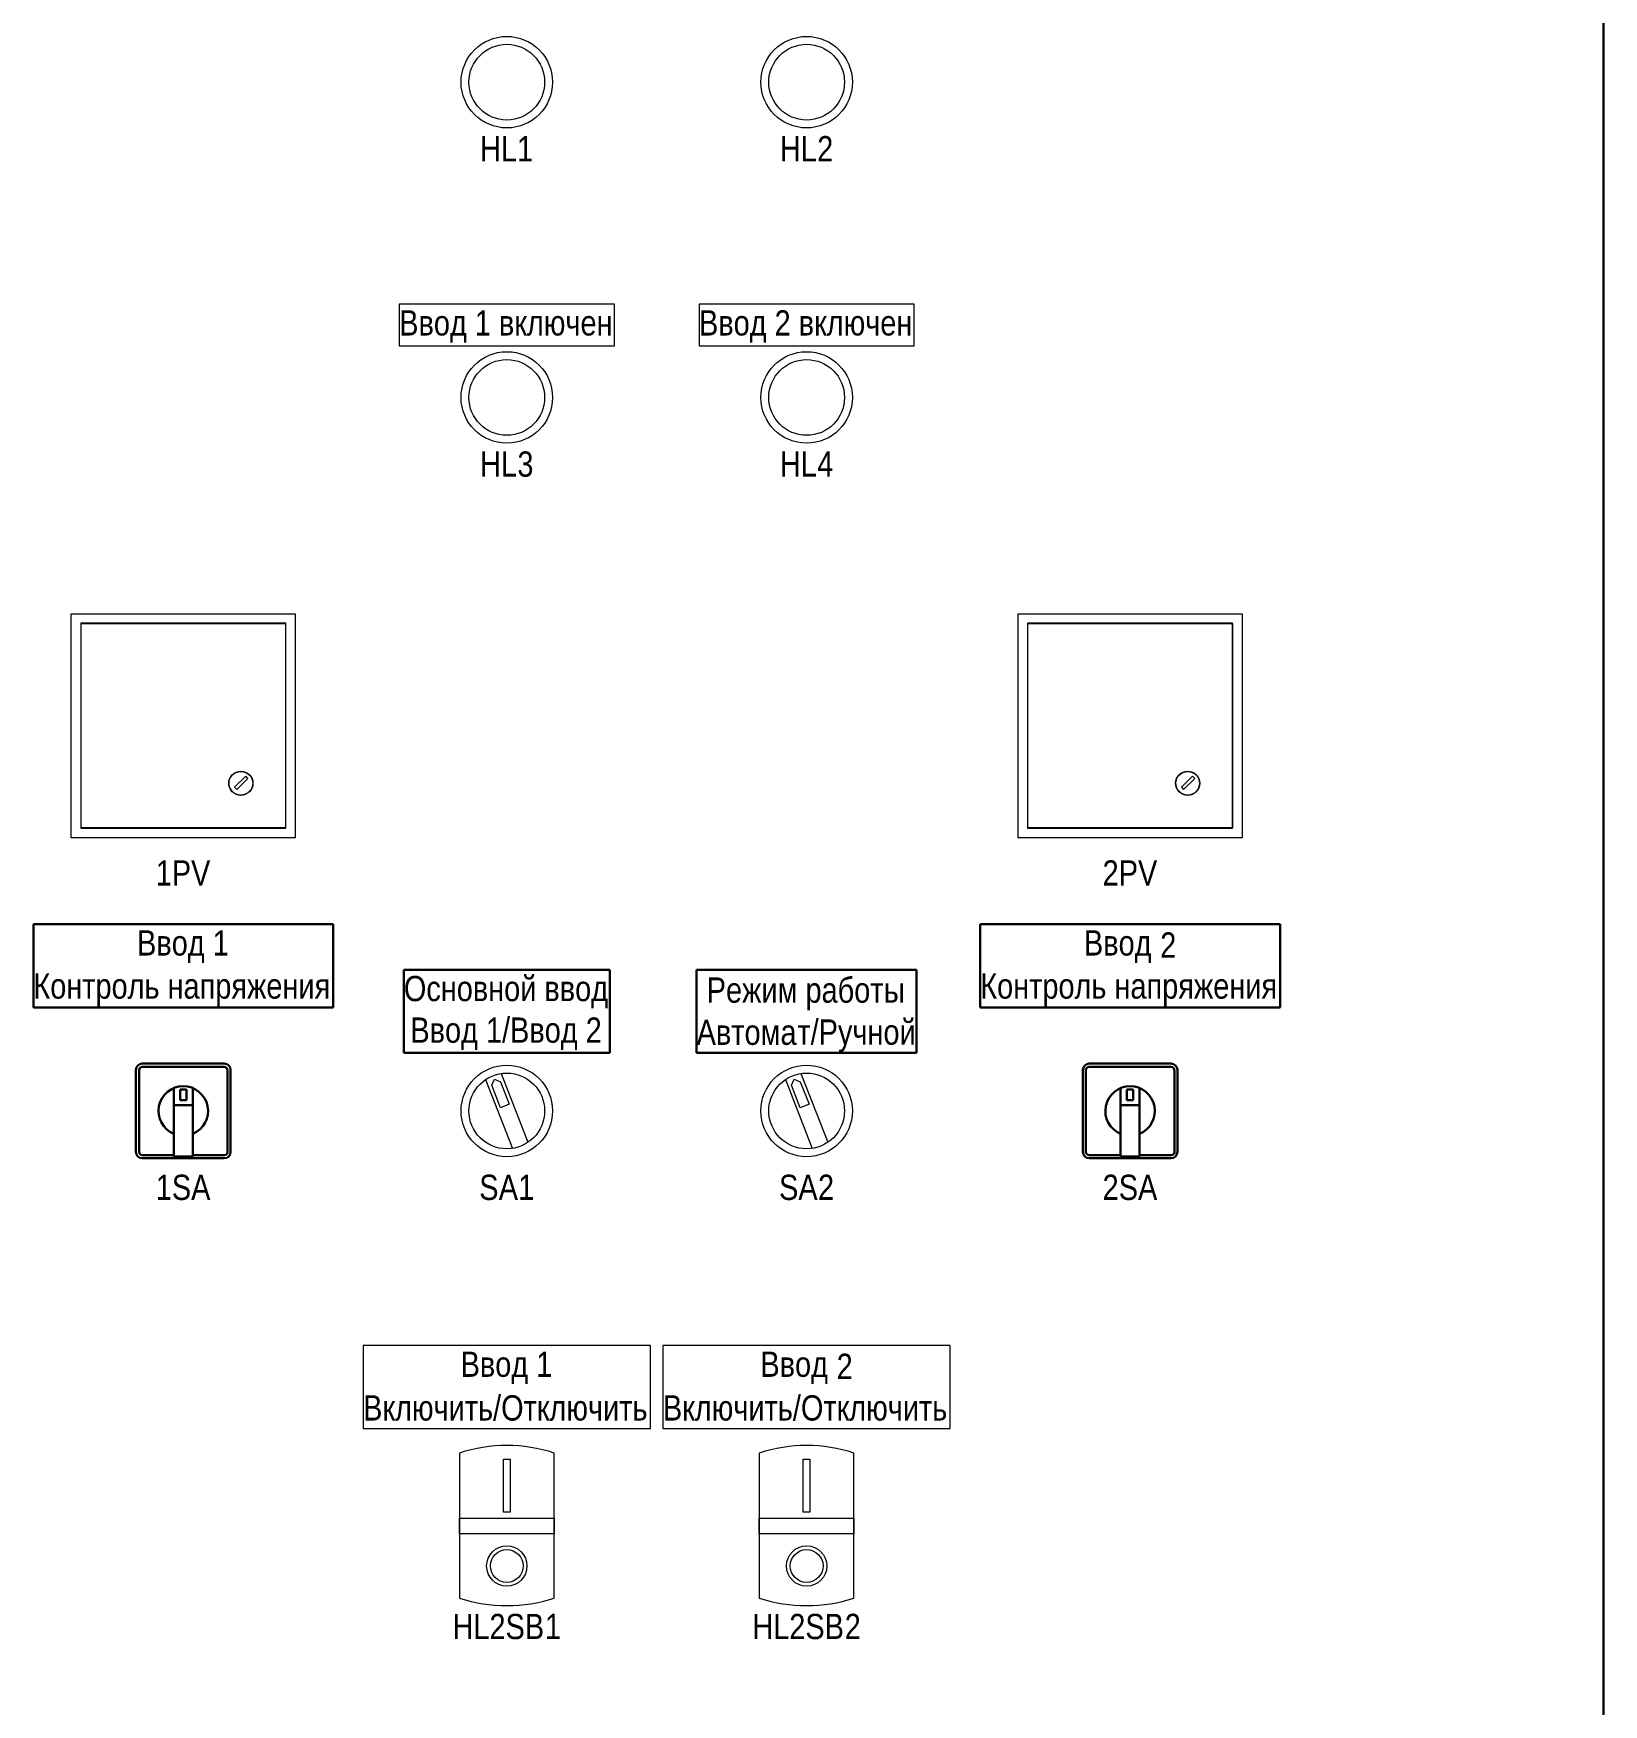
# Model space of a CAD drawing. Header units: millimetres. Extents: x -6000 to 26000, y -6000 to 26000.
# Drawn here: x 92.5 to 161.7, y -4112.8 to -4039.1 of the extents above; entities that cross this region are included whole.
import ezdxf

# ---------------------------------------------------------------- set-up
doc = ezdxf.new("R2010")
doc.units = ezdxf.units.MM
doc.header["$MEASUREMENT"] = 0
for name, color, linetype, lineweight in [('Чертеж и Рисунок_Ном._пера__1', 7, 'Continuous', 15), ('Чертеж и Рисунок_Ном._пера__21', 7, 'Continuous', 30), ('Чертеж и Рисунок_Ном._пера__7', 7, 'Continuous', 15)]:
    doc.layers.add(name, color=color, linetype=linetype, lineweight=lineweight)
doc.styles.add('СГЕНЕРИР_СТИЛЬ_1', font='ARIALN.TTF')

msp = doc.modelspace()

# ---------------------------------------------------------------- linework, layer by layer
at = {"layer": 'Чертеж и Рисунок_Ном._пера__1', "color": 7, "linetype": 'Continuous', "lineweight": 15}
for p, q in [((118.079, -4051.036), (108.59, -4051.036)), ((108.59, -4051.036), (108.59, -4052.869)), ((118.079, -4052.869), (118.079, -4051.036)), ((131.299, -4051.036), (121.81, -4051.036)), ((121.81, -4051.036), (121.81, -4052.869)), ((131.299, -4052.869), (131.299, -4051.036)), ((108.59, -4052.869), (118.079, -4052.869)), ((121.81, -4052.869), (131.299, -4052.869)), ((113.084, -4084.957), (114.268, -4087.991)), ((126.304, -4084.957), (127.488, -4087.991)), ((112.401, -4085.223), (113.584, -4088.257)), ((112.667, -4085.471), (112.785, -4085.2)), ((113.055, -4086.466), (112.667, -4085.471)), ((112.785, -4085.2), (113.056, -4085.319)), ((113.056, -4085.319), (113.444, -4086.314)), ((125.621, -4085.223), (126.805, -4088.257)), ((125.887, -4085.471), (126.006, -4085.2)), ((126.276, -4086.466), (125.887, -4085.471)), ((126.006, -4085.2), (126.276, -4085.319)), ((126.276, -4085.319), (126.665, -4086.314)), ((113.444, -4086.314), (113.055, -4086.466)), ((126.665, -4086.314), (126.276, -4086.466)), ((119.671, -4096.95), (106.998, -4096.95)), ((106.998, -4096.95), (106.998, -4100.616)), ((119.671, -4100.616), (119.671, -4096.95)), ((132.891, -4096.95), (120.218, -4096.95)), ((120.218, -4096.95), (120.218, -4100.616)), ((132.891, -4100.616), (132.891, -4096.95)), ((106.998, -4100.616), (119.671, -4100.616)), ((120.218, -4100.616), (132.891, -4100.616)), ((111.248, -4101.69), (111.248, -4108.088)), ((115.421, -4108.088), (115.421, -4101.69)), ((124.468, -4101.69), (124.468, -4108.088)), ((128.641, -4108.088), (128.641, -4101.69)), ((113.185, -4101.965), (113.484, -4101.965)), ((113.185, -4104.291), (113.185, -4101.965)), ((113.484, -4101.965), (113.484, -4104.291)), ((126.405, -4101.965), (126.704, -4101.965)), ((126.405, -4104.291), (126.405, -4101.965)), ((126.704, -4101.965), (126.704, -4104.291)), ((111.248, -4104.565), (115.421, -4104.565)), ((111.248, -4105.251), (111.248, -4104.565)), ((113.484, -4104.291), (113.185, -4104.291)), ((115.421, -4104.565), (115.421, -4105.251)), ((124.468, -4104.565), (128.641, -4104.565)), ((124.468, -4105.251), (124.468, -4104.565)), ((126.704, -4104.291), (126.405, -4104.291)), ((128.641, -4104.565), (128.641, -4105.251)), ((115.421, -4105.251), (111.248, -4105.251)), ((128.641, -4105.251), (124.468, -4105.251))]:
    msp.add_line(p, q, dxfattribs=at)
for centre, radius in [((113.334, -4041.248), 2.017), ((126.555, -4041.248), 2.017), ((113.334, -4041.248), 1.669), ((126.555, -4041.248), 1.669), ((113.334, -4055.15), 2.017), ((126.555, -4055.15), 2.017), ((113.334, -4055.15), 1.669), ((126.555, -4055.15), 1.669), ((113.334, -4086.607), 2.017), ((113.334, -4086.607), 1.669), ((126.555, -4086.607), 2.017), ((126.555, -4086.607), 1.669), ((113.334, -4106.67), 0.89), ((113.334, -4106.67), 0.723), ((126.555, -4106.67), 0.89), ((126.555, -4106.67), 0.723)]:
    msp.add_circle(centre, radius, dxfattribs=at)
for centre, start, end in [((113.334, -4108.111), 71.99858, 108.00142), ((126.555, -4108.111), 71.99858, 108.00142), ((113.334, -4101.667), 251.99858, 288.00142), ((126.555, -4101.667), 251.99858, 288.00142)]:
    msp.add_arc(centre, 6.752, start, end, dxfattribs=at)
at = {"layer": 'Чертеж и Рисунок_Ном._пера__21', "color": 7, "linetype": 'Continuous', "lineweight": 30}
for p, q in [((161.7, -3990.217), (161.7, -4240.597)), ((105.675, -4078.375), (92.458, -4078.375)), ((92.458, -4078.375), (92.458, -4082.04)), ((105.675, -4082.04), (105.675, -4078.375)), ((147.431, -4078.375), (134.214, -4078.375)), ((134.214, -4078.375), (134.214, -4082.04)), ((147.431, -4082.04), (147.431, -4078.375)), ((117.874, -4080.385), (108.794, -4080.385)), ((108.794, -4080.385), (108.794, -4084.051)), ((117.874, -4084.051), (117.874, -4080.385)), ((131.404, -4080.385), (121.706, -4080.385)), ((121.706, -4080.385), (121.706, -4084.051)), ((131.404, -4084.051), (131.404, -4080.385)), ((92.458, -4082.04), (105.675, -4082.04)), ((134.214, -4082.04), (147.431, -4082.04)), ((108.794, -4084.051), (117.874, -4084.051)), ((121.706, -4084.051), (131.404, -4084.051)), ((96.98, -4088.415), (96.98, -4084.799)), ((97.119, -4088.415), (97.119, -4084.799)), ((97.258, -4084.52), (100.875, -4084.52)), ((97.258, -4084.659), (100.875, -4084.659)), ((101.016, -4084.819), (101.016, -4088.436)), ((101.153, -4084.799), (101.153, -4088.415)), ((138.736, -4088.415), (138.736, -4084.799)), ((138.875, -4088.415), (138.875, -4084.799)), ((139.014, -4084.52), (142.631, -4084.52)), ((139.014, -4084.659), (142.631, -4084.659)), ((142.771, -4084.819), (142.771, -4088.436)), ((142.909, -4084.799), (142.909, -4088.415)), ((98.649, -4088.62), (98.649, -4085.598)), ((98.928, -4085.667), (99.206, -4085.667)), ((98.928, -4086.13), (98.928, -4085.667)), ((99.206, -4085.667), (99.206, -4086.13)), ((99.485, -4085.598), (99.485, -4088.62)), ((140.404, -4088.62), (140.404, -4085.598)), ((140.683, -4085.667), (140.961, -4085.667)), ((140.683, -4086.13), (140.683, -4085.667)), ((140.961, -4085.667), (140.961, -4086.13)), ((141.24, -4085.598), (141.24, -4088.62)), ((98.649, -4086.359), (99.485, -4086.359)), ((99.206, -4086.13), (98.928, -4086.13)), ((140.404, -4086.359), (141.24, -4086.359)), ((140.961, -4086.13), (140.683, -4086.13)), ((98.649, -4088.554), (97.258, -4088.554)), ((99.485, -4088.62), (98.649, -4088.62)), ((100.875, -4088.554), (99.485, -4088.554)), ((140.404, -4088.554), (139.014, -4088.554)), ((141.24, -4088.62), (140.404, -4088.62)), ((142.631, -4088.554), (141.24, -4088.554)), ((100.875, -4088.693), (97.258, -4088.693)), ((142.631, -4088.693), (139.014, -4088.693))]:
    msp.add_line(p, q, dxfattribs=at)
for centre, radius, start, end in [((97.258, -4084.799), 0.278, 90, 180), ((97.258, -4084.799), 0.139, 90, 180), ((100.875, -4084.799), 0.278, 0, 90), ((100.866, -4084.81), 0.15, 356.38439, 86.38439), ((139.014, -4084.799), 0.278, 90, 180), ((139.014, -4084.799), 0.139, 90, 180), ((142.631, -4084.799), 0.278, 0, 90), ((142.621, -4084.81), 0.15, 356.38439, 86.38439), ((99.067, -4086.607), 1.092, 292.5, 247.5), ((140.822, -4086.607), 1.092, 292.5, 247.5), ((97.258, -4088.415), 0.278, 180, 270), ((97.258, -4088.415), 0.139, 180, 270), ((100.875, -4088.415), 0.278, 270, 0), ((100.886, -4088.425), 0.13, 265.14848, 355.14848), ((139.014, -4088.415), 0.278, 180, 270), ((139.014, -4088.415), 0.139, 180, 270), ((142.631, -4088.415), 0.278, 270, 0), ((142.642, -4088.425), 0.13, 265.14848, 355.14848)]:
    msp.add_arc(centre, radius, start, end, dxfattribs=at)
at = {"layer": 'Чертеж и Рисунок_Ном._пера__7', "color": 7, "linetype": 'Continuous', "lineweight": 15}
for p, q in [((94.129, -4074.56), (94.129, -4064.684)), ((94.129, -4064.684), (104.005, -4064.684)), ((104.005, -4064.684), (104.005, -4074.56)), ((135.884, -4074.56), (135.884, -4064.684)), ((135.884, -4064.684), (145.76, -4064.684)), ((145.76, -4064.684), (145.76, -4074.56)), ((94.546, -4065.101), (94.546, -4074.143)), ((94.56, -4065.115), (94.546, -4065.101)), ((103.587, -4065.101), (94.546, -4065.101)), ((94.56, -4074.129), (94.56, -4065.115)), ((94.56, -4065.115), (103.574, -4065.115)), ((103.574, -4065.115), (103.587, -4065.101)), ((103.574, -4065.115), (103.574, -4074.129)), ((103.587, -4074.143), (103.587, -4065.101)), ((136.302, -4065.101), (136.302, -4074.143)), ((136.315, -4065.115), (136.302, -4065.101)), ((145.343, -4065.101), (136.302, -4065.101)), ((136.315, -4074.129), (136.315, -4065.115)), ((136.315, -4065.115), (145.329, -4065.115)), ((145.329, -4065.115), (145.343, -4065.101)), ((145.329, -4065.115), (145.329, -4074.129)), ((145.343, -4074.143), (145.343, -4065.101)), ((103.574, -4070.536), (103.587, -4070.536)), ((145.329, -4070.536), (145.343, -4070.536)), ((101.819, -4071.847), (101.328, -4072.339)), ((101.328, -4072.339), (101.426, -4072.437)), ((101.426, -4072.437), (101.918, -4071.945)), ((101.918, -4071.945), (101.819, -4071.847)), ((143.575, -4071.847), (143.083, -4072.339)), ((143.083, -4072.339), (143.182, -4072.437)), ((143.182, -4072.437), (143.673, -4071.945)), ((143.673, -4071.945), (143.575, -4071.847)), ((104.005, -4074.56), (94.129, -4074.56)), ((94.56, -4074.129), (94.546, -4074.143)), ((94.546, -4074.143), (103.587, -4074.143)), ((103.574, -4074.129), (94.56, -4074.129)), ((99.971, -4074.143), (99.971, -4074.129)), ((145.76, -4074.56), (135.884, -4074.56)), ((136.315, -4074.129), (136.302, -4074.143)), ((136.302, -4074.143), (145.343, -4074.143)), ((145.329, -4074.129), (136.315, -4074.129)), ((141.726, -4074.143), (141.726, -4074.129))]:
    msp.add_line(p, q, dxfattribs=at)
for centre, radius in [((101.606, -4072.16), 0.534), ((101.606, -4072.16), 0.522), ((143.361, -4072.16), 0.534), ((143.361, -4072.16), 0.522)]:
    msp.add_circle(centre, radius, dxfattribs=at)

# ---------------------------------------------------------------- texts
at = {"layer": 'Чертеж и Рисунок_Ном._пера__1', "color": 7, "linetype": 'Continuous', "lineweight": 15, "char_height": 1.1128, "attachment_point": 7, "style": 'СГЕНЕРИР_СТИЛЬ_1'}
for s, insert in [('\\A1;{\\pql;\\fArial Narrow|b0|i0|c204|p34;HL1}', (112.156, -4044.737)), ('\\A1;{\\pql;\\fArial Narrow|b0|i0|c204|p34;HL}', (125.377, -4044.737)), ('\\A1;{\\pql;\\fArial Narrow|b0|i0|c204|p34;2}', (127.021, -4044.737)), ('\\A1;{\\pql;\\fArial Narrow|b0|i0|c204|p34;Ввод 1 включен}', (108.59, -4052.74)), ('\\A1;{\\pql;\\fArial Narrow|b0|i0|c204|p34;Ввод 2 включен}', (121.81, -4052.74)), ('\\A1;{\\pql;\\fArial Narrow|b0|i0|c204|p34;HL}', (112.156, -4058.639)), ('\\A1;{\\pql;\\fArial Narrow|b0|i0|c204|p34;3}', (113.8, -4058.659)), ('\\A1;{\\pql;\\fArial Narrow|b0|i0|c204|p34;HL}', (125.377, -4058.639)), ('\\A1;{\\pql;\\fArial Narrow|b0|i0|c204|p34;4}', (127.021, -4058.639)), ('\\A1;{\\pql;\\fArial Narrow|b0|i0|c204|p34;1PV}', (97.852, -4076.669)), ('\\A1;{\\pql;\\fArial Narrow|b0|i0|c204|p34;2}', (139.607, -4076.669)), ('\\A1;{\\pql;\\fArial Narrow|b0|i0|c204|p34;PV}', (140.32, -4076.669)), ('\\A1;{\\pql;\\fArial Narrow|b0|i0|c204|p34;Ввод 1}', (97.03, -4080.078)), ('\\A1;{\\pql;\\fArial Narrow|b0|i0|c204|p34;Ввод }', (138.785, -4080.078)), ('\\A1;{\\pql;\\fArial Narrow|b0|i0|c204|p34;2}', (142.147, -4079.848)), ('\\A1;{\\pql;\\fArial Narrow|b0|i0|c204|p34;Контроль напряжения}', (92.458, -4081.992)), ('\\A1;{\\pql;\\fArial Narrow|b0|i0|c204|p34;Контроль напряжения}', (134.214, -4081.992)), ('\\A1;{\\pql;\\fArial Narrow|b0|i0|c204|p34;Основной ввод}', (108.794, -4082.089)), ('\\A1;{\\pql;\\fArial Narrow|b0|i0|c204|p34;Режим работы}', (122.151, -4082.17)), ('\\A1;{\\pql;\\fArial Narrow|b0|i0|c204|p34;Ввод 1/Ввод 2}', (109.082, -4083.922)), ('\\A1;{\\pql;\\fArial Narrow|b0|i0|c204|p34;Автома}', (121.706, -4083.71)), ('\\A1;{\\pql;\\fArial Narrow|b0|i0|c204|p34;/Ручной}', (126.733, -4084.021)), ('\\A1;{\\pql;\\fArial Narrow|b0|i0|c204|p34;т}', (126.146, -4083.691)), ('\\A1;{\\pql;\\fArial Narrow|b0|i0|c204|p34;1}', (97.852, -4090.528)), ('\\A1;{\\pql;\\fArial Narrow|b0|i0|c204|p34;SA}', (98.564, -4090.547)), ('\\A1;{\\pql;\\fArial Narrow|b0|i0|c204|p34;S}', (112.119, -4090.547)), ('\\A1;{\\pql;\\fArial Narrow|b0|i0|c204|p34;A}', (112.978, -4090.528)), ('\\A1;{\\pql;\\fArial Narrow|b0|i0|c204|p34;1}', (113.837, -4090.528)), ('\\A1;{\\pql;\\fArial Narrow|b0|i0|c204|p34;SA}', (125.34, -4090.547)), ('\\A1;{\\pql;\\fArial Narrow|b0|i0|c204|p34;2}', (127.057, -4090.528)), ('\\A1;{\\pql;\\fArial Narrow|b0|i0|c204|p34;2}', (139.607, -4090.528)), ('\\A1;{\\pql;\\fArial Narrow|b0|i0|c204|p34;SA}', (140.32, -4090.547)), ('\\A1;{\\pql;\\fArial Narrow|b0|i0|c204|p34;Ввод 1}', (111.297, -4098.654)), ('\\A1;{\\pql;\\fArial Narrow|b0|i0|c204|p34;Ввод }', (124.518, -4098.654)), ('\\A1;{\\pql;\\fArial Narrow|b0|i0|c204|p34;2}', (127.88, -4098.423)), ('\\A1;{\\pql;\\fArial Narrow|b0|i0|c204|p34;Включить/Отключить}', (106.998, -4100.274)), ('\\A1;{\\pql;\\fArial Narrow|b0|i0|c204|p34;Включить/Отключить}', (120.218, -4100.274)), ('\\A1;{\\pql;\\fArial Narrow|b0|i0|c204|p34;HL2SB}', (110.941, -4109.911)), ('\\A1;{\\pql;\\fArial Narrow|b0|i0|c204|p34;1}', (115.015, -4109.892)), ('\\A1;{\\pql;\\fArial Narrow|b0|i0|c204|p34;HL2SB}', (124.162, -4109.911)), ('\\A1;{\\pql;\\fArial Narrow|b0|i0|c204|p34;2}', (128.236, -4109.892))]:
    msp.add_mtext(s, dxfattribs=dict(at, insert=insert))

doc.saveas('drawing.dxf')
